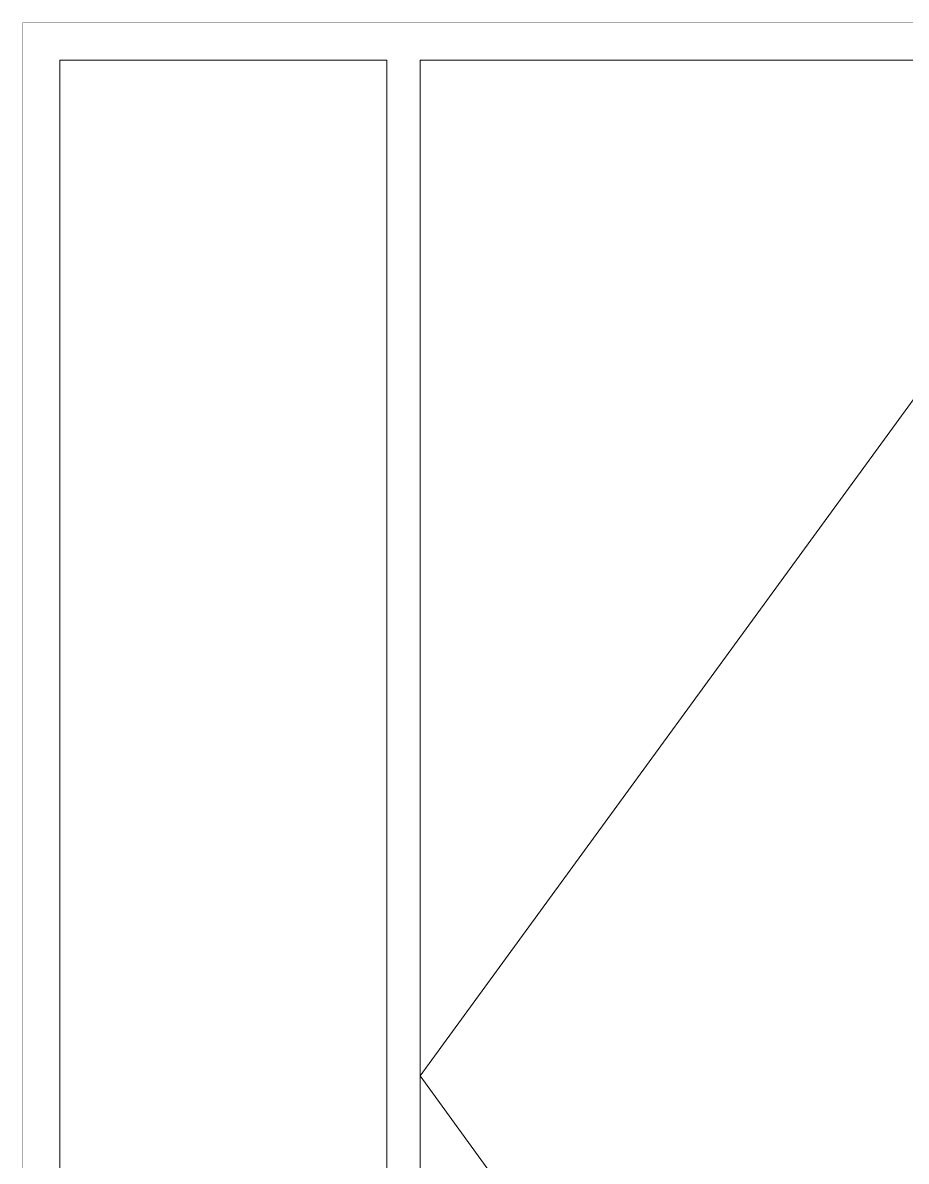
# Model space of a CAD drawing. Header units: millimetres. Extents: x -46169 to 153589, y -86316 to 18123.
# Drawn here: x 109619 to 110687, y -81795 to -80420 of the extents above; entities that cross this region are included whole.
import ezdxf

# ---------------------------------------------------------------- set-up
doc = ezdxf.new("R2010")
doc.units = ezdxf.units.MM
doc.header["$MEASUREMENT"] = 0
doc.linetypes.add('Wipeout_Contour', pattern=[1000, 0, -1000])
doc.layers.add('ArchiCAD Doors', color=7, linetype='Continuous')
doc.layers.add('New_ArchiCAD Doors', color=7, linetype='Continuous')
doc.layers.add('ArchiCAD Doors_Pen_No__3', color=7, linetype='Continuous', lineweight=18)
doc.layers.add('New_ArchiCAD Doors_Pen_No__87', color=8, linetype='Continuous', lineweight=20)

# ---------------------------------------------------------------- blocks, each defined once
blk = doc.blocks.new('Section Elem_2_1', base_point=(95125.2, -82919.8))
at = {"layer": 'New_ArchiCAD Doors_Pen_No__87', "linetype": 'Continuous'}
for p, q in [((109619.4, -80419.8), (109619.4, -82919.8)), ((112369.4, -80419.8), (109619.4, -80419.8))]:
    blk.add_line(p, q, dxfattribs=at)
blk = doc.blocks.new('Section Elem_44_1', base_point=(95125.2, -82919.8))
at = {"color": 254, "linetype": 'Wipeout_Contour', "lineweight": 0, "ltscale": 684392.388722}
blk.add_wipeout([(109619.4, -80464.8), (109619.4, -82919.8), (109664.3, -82919.8), (109664.3, -82879.8), (109664.3, -80464.8)], dxfattribs=at).dxf.layer = 'ArchiCAD Doors'
at = {"color": 254, "linetype": 'Wipeout_Contour', "lineweight": 0, "ltscale": 686112.803994}
blk.add_wipeout([(110059.3, -82919.8), (110099.3, -82919.8), (110099.3, -80464.8), (110059.3, -80464.8), (110059.3, -82879.8)], dxfattribs=at).dxf.layer = 'ArchiCAD Doors'
at = {"color": 254, "linetype": 'Wipeout_Contour', "lineweight": 0, "ltscale": 1370890.944878109}
blk.add_wipeout([(112369.3, -80419.8), (109619.4, -80419.8), (109619.4, -80464.8), (109664.3, -80464.8), (110059.3, -80464.8), (110099.3, -80464.8), (111889.3, -80464.8), (111929.3, -80464.8), (112324.3, -80464.8), (112369.3, -80464.8)], dxfattribs=at).dxf.layer = 'ArchiCAD Doors'
at = {"color": 254, "linetype": 'Wipeout_Contour', "lineweight": 0, "ltscale": 547590.149233}
blk.add_wipeout([(110059.3, -82879.8), (110059.3, -80464.8), (109664.3, -80464.8), (109664.3, -82879.8)], dxfattribs=at).dxf.layer = 'ArchiCAD Doors'
at = {"color": 254, "linetype": 'Wipeout_Contour', "lineweight": 0, "ltscale": 549840.346524}
blk.add_wipeout([(110099.3, -82919.8), (110994.3, -82919.8), (110994.3, -80464.8), (110099.3, -80464.8)], dxfattribs=at).dxf.layer = 'ArchiCAD Doors'
at = {"layer": 'ArchiCAD Doors_Pen_No__3', "linetype": 'Continuous'}
for p, q in [((109664.3, -82879.8), (109664.3, -80464.8)), ((109664.3, -80464.8), (110059.3, -80464.8)), ((110059.3, -80464.8), (110059.3, -82879.8)), ((110099.3, -80464.8), (110099.3, -82919.8)), ((110994.3, -80464.8), (110099.3, -81692.3)), ((111889.3, -80464.8), (110099.3, -80464.8)), ((110994.3, -82919.8), (110099.3, -81692.3))]:
    blk.add_line(p, q, dxfattribs=at)

msp = doc.modelspace()

# ---------------------------------------------------------------- block references
at = {"layer": 'New_ArchiCAD Doors'}
msp.add_blockref('Section Elem_2_1', (95125.2, -82919.8), dxfattribs=at)

# ---------------------------------------------------------------- next in the draw order: block references
at = {"layer": 'ArchiCAD Doors'}
msp.add_blockref('Section Elem_44_1', (95125.2, -82919.8), dxfattribs=at)

doc.saveas('drawing.dxf')
